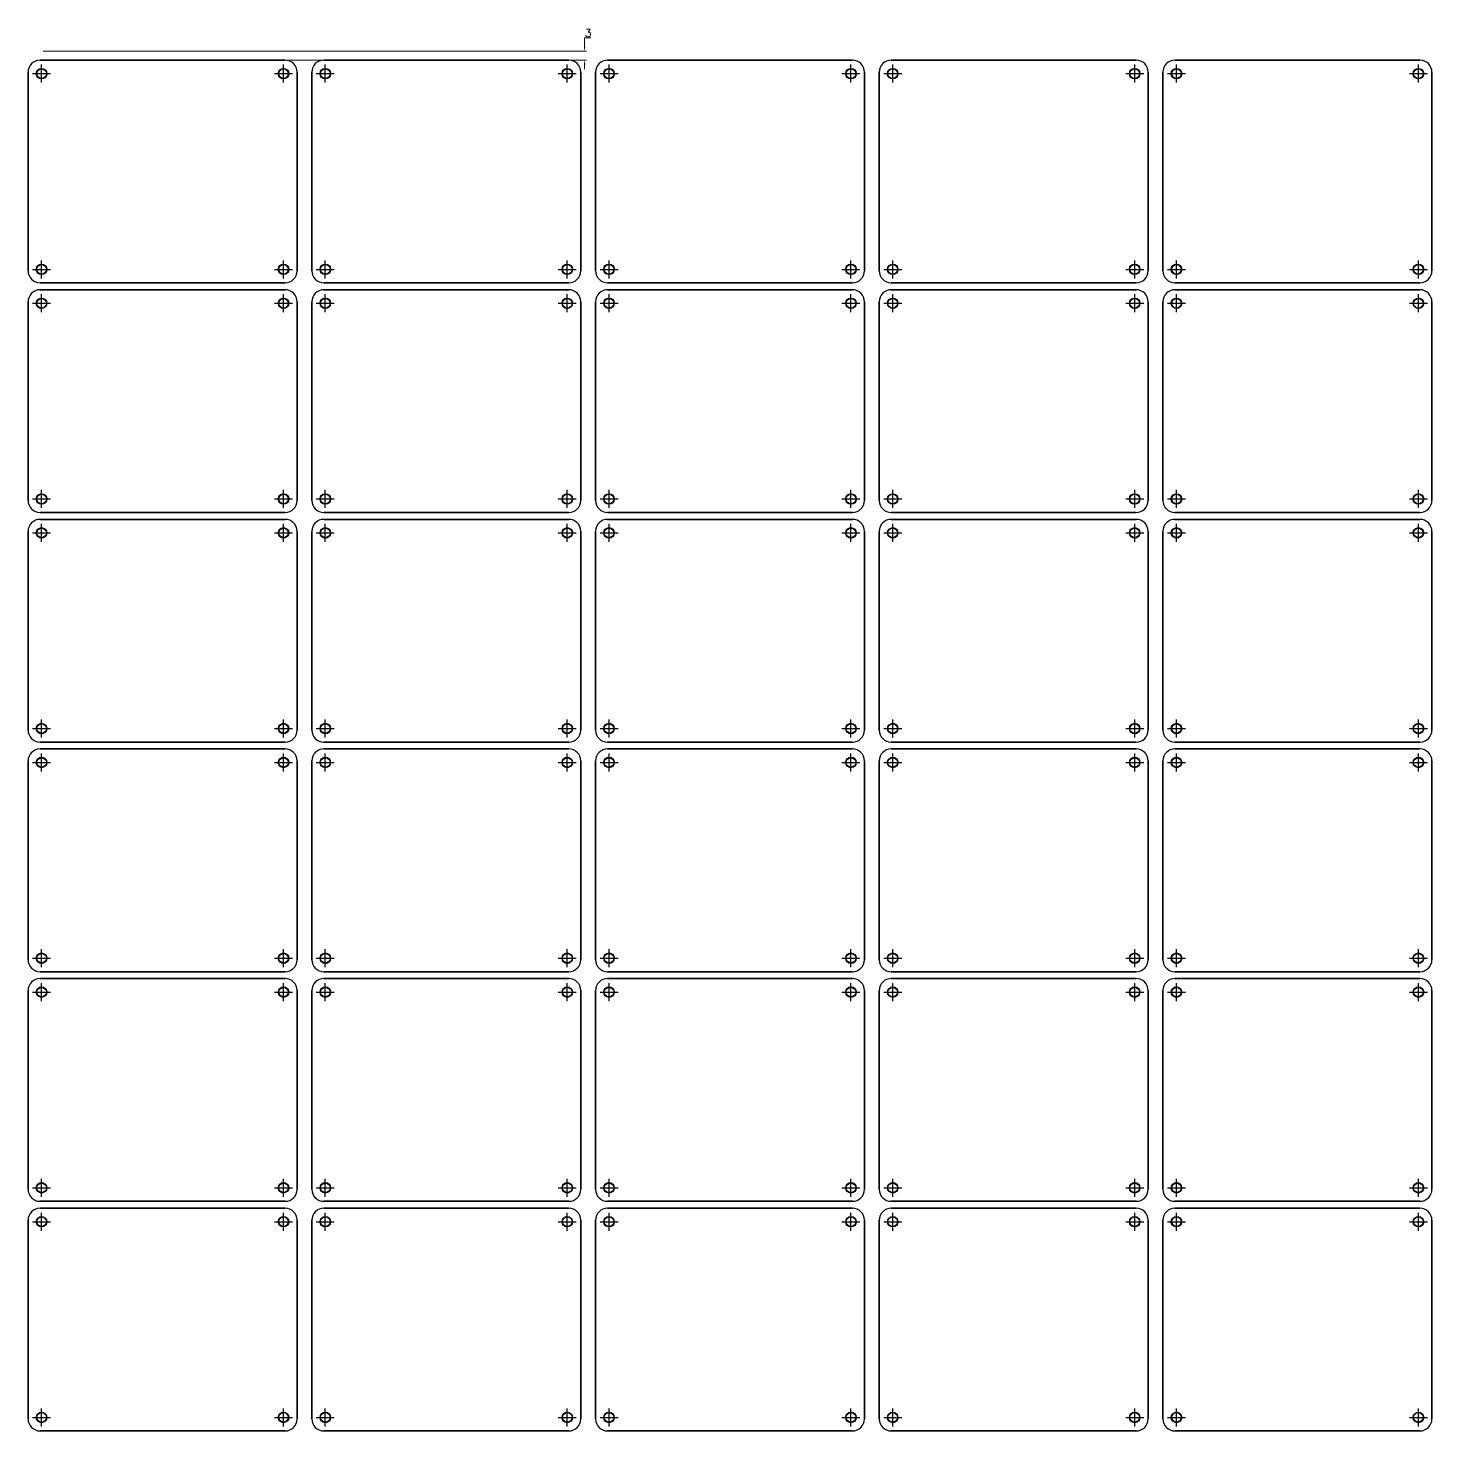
# Model space of a CAD drawing. Header units: millimetres. Extents: x -3365 to 2000, y -387 to 1008.
# Drawn here: x -3365 to -2897.4, y 540.3 to 1007.7 of the extents above; entities that cross this region are included whole.
import ezdxf

# ---------------------------------------------------------------- set-up
doc = ezdxf.new("R2010")
doc.units = ezdxf.units.MM
doc.header["$PDMODE"] = 2
doc.header["$PDSIZE"] = 3
doc.layers.add('POINT', color=2, linetype='Continuous')
doc.layers.add('PROPRO', color=1, linetype='Continuous')
doc.styles.get("Standard").update_dxf_attribs({"font": 'txt.shx', "height": 2.5})
doc.dimstyles.new('ISO-25$0', dxfattribs={"dimtxt": 3.5, "dimasz": 1.5, "dimexe": 0.6, "dimexo": 1, "dimgap": 0.3, "dimtad": 1, "dimtih": 1, "dimtoh": 1, "dimdec": 1, "dimdsep": 46, "dimtxsty": 'Standard', "dimcen": 0, "dimclrd": 256, "dimclre": 256, "dimclrt": 256, "dimaunit": 1, "dimadec": 0, "dimazin": 3, "dimtfac": 1, "dimtdec": 1, "dimtofl": 0, "dimtmove": 0, "dimatfit": 3, "dimfxl": 0, "dimlwd": 9, "dimlwe": 9, "dimarcsym": 0})

# ---------------------------------------------------------------- blocks, each defined once
blk = doc.blocks.new('*U16', base_point=(2631.696, -277.339))
at = {"layer": 'POINT', "color": 2}
blk.add_point((2631.696, -277.339), dxfattribs=at)
at = {"layer": 'PROPRO'}
blk.add_circle((2631.696, -277.339), 1.6, dxfattribs=at)
blk = doc.blocks.new('*U17', base_point=(2712.296, -277.339))
at = {"layer": 'POINT', "color": 2}
blk.add_point((2712.296, -277.339), dxfattribs=at)
at = {"layer": 'PROPRO'}
blk.add_circle((2712.296, -277.339), 1.6, dxfattribs=at)
blk = doc.blocks.new('*U18', base_point=(2631.696, -342.539))
at = {"layer": 'POINT', "color": 2}
blk.add_point((2631.696, -342.539), dxfattribs=at)
at = {"layer": 'PROPRO'}
blk.add_circle((2631.696, -342.539), 1.6, dxfattribs=at)
blk = doc.blocks.new('*U19', base_point=(2712.296, -342.539))
at = {"layer": 'POINT', "color": 2}
blk.add_point((2712.296, -342.539), dxfattribs=at)
at = {"layer": 'PROPRO'}
blk.add_circle((2712.296, -342.539), 1.6, dxfattribs=at)
blk = doc.blocks.new('*D21')
at = {"lineweight": 9}
for p, q in [((-3179.65, 1001.5), (-3179.65, 1004.47)), ((-3179.65, 1004.47), (-3177.64, 1004.47)), ((-3360.03, 1000), (-3179.05, 1000)), ((-3360.03, 997), (-3179.05, 997)), ((-3179.65, 995.5), (-3179.65, 994))]:
    blk.add_line(p, q, dxfattribs=at)
for points in [[(-3179.9, 1001.5), (-3179.4, 1001.5), (-3179.65, 1000)], [(-3179.9, 995.5), (-3179.4, 995.5), (-3179.65, 997)]]:
    blk.add_solid(points)
at = {"layer": 'Defpoints', "color": 0}
for p in [(-3361.03, 1000), (-3361.03, 997), (-3179.65, 997)]:
    blk.add_point(p, dxfattribs=at)
at = {"insert": (-3178.49, 1006.04), "char_height": 2.5, "attachment_point": 5}
blk.add_mtext('3', dxfattribs=at)

msp = doc.modelspace()

# ---------------------------------------------------------------- linework, layer by layer
for p, q in [((-3279.4304, 997), (-3361.0304, 997)), ((-3361.0304, 997), (-3279.4304, 997)), ((-3184.9304, 997), (-3266.5304, 997)), ((-3266.5304, 997), (-3184.9304, 997)), ((-3090.4304, 997), (-3172.0304, 997)), ((-3172.0304, 997), (-3090.4304, 997)), ((-2995.9304, 997), (-3077.5304, 997)), ((-3077.5304, 997), (-2995.9304, 997)), ((-2901.4304, 997), (-2983.0304, 997)), ((-2983.0304, 997), (-2901.4304, 997)), ((-3365.0304, 993), (-3365.0304, 926.8)), ((-3365.0304, 926.8), (-3365.0304, 993)), ((-3365.0304, 926.8), (-3365.0304, 993)), ((-3275.4304, 993), (-3275.4304, 926.8)), ((-3275.4304, 993), (-3275.4304, 926.8)), ((-3275.4304, 926.8), (-3275.4304, 993)), ((-3270.5304, 993), (-3270.5304, 926.8)), ((-3270.5304, 926.8), (-3270.5304, 993)), ((-3270.5304, 926.8), (-3270.5304, 993)), ((-3180.9304, 993), (-3180.9304, 926.8)), ((-3180.9304, 993), (-3180.9304, 926.8)), ((-3180.9304, 926.8), (-3180.9304, 993)), ((-3176.0304, 993), (-3176.0304, 926.8)), ((-3176.0304, 926.8), (-3176.0304, 993)), ((-3176.0304, 926.8), (-3176.0304, 993)), ((-3086.4304, 993), (-3086.4304, 926.8)), ((-3086.4304, 993), (-3086.4304, 926.8)), ((-3086.4304, 926.8), (-3086.4304, 993)), ((-3081.5304, 993), (-3081.5304, 926.8)), ((-3081.5304, 926.8), (-3081.5304, 993)), ((-3081.5304, 926.8), (-3081.5304, 993)), ((-2991.9304, 993), (-2991.9304, 926.8)), ((-2991.9304, 993), (-2991.9304, 926.8)), ((-2991.9304, 926.8), (-2991.9304, 993)), ((-2987.0304, 993), (-2987.0304, 926.8)), ((-2987.0304, 926.8), (-2987.0304, 993)), ((-2987.0304, 926.8), (-2987.0304, 993)), ((-2897.4304, 993), (-2897.4304, 926.8)), ((-2897.4304, 993), (-2897.4304, 926.8)), ((-2897.4304, 926.8), (-2897.4304, 993)), ((-3361.0304, 922.8), (-3279.4304, 922.8)), ((-3279.4304, 922.8), (-3361.0304, 922.8)), ((-3266.5304, 922.8), (-3184.9304, 922.8)), ((-3184.9304, 922.8), (-3266.5304, 922.8)), ((-3172.0304, 922.8), (-3090.4304, 922.8)), ((-3090.4304, 922.8), (-3172.0304, 922.8)), ((-3077.5304, 922.8), (-2995.9304, 922.8)), ((-2995.9304, 922.8), (-3077.5304, 922.8)), ((-2983.0304, 922.8), (-2901.4304, 922.8)), ((-2901.4304, 922.8), (-2983.0304, 922.8)), ((-3365.0304, 916.5), (-3365.0304, 850.3)), ((-3365.0304, 850.3), (-3365.0304, 916.5)), ((-3365.0304, 850.3), (-3365.0304, 916.5)), ((-3279.4304, 920.5), (-3361.0304, 920.5)), ((-3361.0304, 920.5), (-3279.4304, 920.5)), ((-3275.4304, 916.5), (-3275.4304, 850.3)), ((-3275.4304, 916.5), (-3275.4304, 850.3)), ((-3275.4304, 850.3), (-3275.4304, 916.5)), ((-3270.5304, 916.5), (-3270.5304, 850.3)), ((-3270.5304, 850.3), (-3270.5304, 916.5)), ((-3270.5304, 850.3), (-3270.5304, 916.5)), ((-3184.9304, 920.5), (-3266.5304, 920.5)), ((-3266.5304, 920.5), (-3184.9304, 920.5)), ((-3180.9304, 916.5), (-3180.9304, 850.3)), ((-3180.9304, 916.5), (-3180.9304, 850.3)), ((-3180.9304, 850.3), (-3180.9304, 916.5)), ((-3176.0304, 916.5), (-3176.0304, 850.3)), ((-3176.0304, 850.3), (-3176.0304, 916.5)), ((-3176.0304, 850.3), (-3176.0304, 916.5)), ((-3090.4304, 920.5), (-3172.0304, 920.5)), ((-3172.0304, 920.5), (-3090.4304, 920.5)), ((-3086.4304, 916.5), (-3086.4304, 850.3)), ((-3086.4304, 916.5), (-3086.4304, 850.3)), ((-3086.4304, 850.3), (-3086.4304, 916.5)), ((-3081.5304, 916.5), (-3081.5304, 850.3)), ((-3081.5304, 850.3), (-3081.5304, 916.5)), ((-3081.5304, 850.3), (-3081.5304, 916.5)), ((-2995.9304, 920.5), (-3077.5304, 920.5)), ((-3077.5304, 920.5), (-2995.9304, 920.5)), ((-2991.9304, 916.5), (-2991.9304, 850.3)), ((-2991.9304, 916.5), (-2991.9304, 850.3)), ((-2991.9304, 850.3), (-2991.9304, 916.5)), ((-2987.0304, 916.5), (-2987.0304, 850.3)), ((-2987.0304, 850.3), (-2987.0304, 916.5)), ((-2987.0304, 850.3), (-2987.0304, 916.5)), ((-2901.4304, 920.5), (-2983.0304, 920.5)), ((-2983.0304, 920.5), (-2901.4304, 920.5)), ((-2897.4304, 916.5), (-2897.4304, 850.3)), ((-2897.4304, 916.5), (-2897.4304, 850.3)), ((-2897.4304, 850.3), (-2897.4304, 916.5)), ((-3361.0304, 846.3), (-3279.4304, 846.3)), ((-3279.4304, 846.3), (-3361.0304, 846.3)), ((-3279.4304, 844), (-3361.0304, 844)), ((-3361.0304, 844), (-3279.4304, 844)), ((-3266.5304, 846.3), (-3184.9304, 846.3)), ((-3184.9304, 846.3), (-3266.5304, 846.3)), ((-3184.9304, 844), (-3266.5304, 844)), ((-3266.5304, 844), (-3184.9304, 844)), ((-3172.0304, 846.3), (-3090.4304, 846.3)), ((-3090.4304, 846.3), (-3172.0304, 846.3)), ((-3090.4304, 844), (-3172.0304, 844)), ((-3172.0304, 844), (-3090.4304, 844)), ((-3077.5304, 846.3), (-2995.9304, 846.3)), ((-2995.9304, 846.3), (-3077.5304, 846.3)), ((-2995.9304, 844), (-3077.5304, 844)), ((-3077.5304, 844), (-2995.9304, 844)), ((-2983.0304, 846.3), (-2901.4304, 846.3)), ((-2901.4304, 846.3), (-2983.0304, 846.3)), ((-2901.4304, 844), (-2983.0304, 844)), ((-2983.0304, 844), (-2901.4304, 844)), ((-3365.0304, 840), (-3365.0304, 773.8)), ((-3365.0304, 773.8), (-3365.0304, 840)), ((-3365.0304, 773.8), (-3365.0304, 840)), ((-3275.4304, 840), (-3275.4304, 773.8)), ((-3275.4304, 840), (-3275.4304, 773.8)), ((-3275.4304, 773.8), (-3275.4304, 840)), ((-3270.5304, 840), (-3270.5304, 773.8)), ((-3270.5304, 773.8), (-3270.5304, 840)), ((-3270.5304, 773.8), (-3270.5304, 840)), ((-3180.9304, 840), (-3180.9304, 773.8)), ((-3180.9304, 840), (-3180.9304, 773.8)), ((-3180.9304, 773.8), (-3180.9304, 840)), ((-3176.0304, 840), (-3176.0304, 773.8)), ((-3176.0304, 773.8), (-3176.0304, 840)), ((-3176.0304, 773.8), (-3176.0304, 840)), ((-3086.4304, 840), (-3086.4304, 773.8)), ((-3086.4304, 840), (-3086.4304, 773.8)), ((-3086.4304, 773.8), (-3086.4304, 840)), ((-3081.5304, 840), (-3081.5304, 773.8)), ((-3081.5304, 773.8), (-3081.5304, 840)), ((-3081.5304, 773.8), (-3081.5304, 840)), ((-2991.9304, 840), (-2991.9304, 773.8)), ((-2991.9304, 840), (-2991.9304, 773.8)), ((-2991.9304, 773.8), (-2991.9304, 840)), ((-2987.0304, 840), (-2987.0304, 773.8)), ((-2987.0304, 773.8), (-2987.0304, 840)), ((-2987.0304, 773.8), (-2987.0304, 840)), ((-2897.4304, 840), (-2897.4304, 773.8)), ((-2897.4304, 840), (-2897.4304, 773.8)), ((-2897.4304, 773.8), (-2897.4304, 840)), ((-3361.0304, 769.8), (-3279.4304, 769.8)), ((-3279.4304, 769.8), (-3361.0304, 769.8)), ((-3279.4304, 767.5), (-3361.0304, 767.5)), ((-3361.0304, 767.5), (-3279.4304, 767.5)), ((-3266.5304, 769.8), (-3184.9304, 769.8)), ((-3184.9304, 769.8), (-3266.5304, 769.8)), ((-3184.9304, 767.5), (-3266.5304, 767.5)), ((-3266.5304, 767.5), (-3184.9304, 767.5)), ((-3172.0304, 769.8), (-3090.4304, 769.8)), ((-3090.4304, 769.8), (-3172.0304, 769.8)), ((-3090.4304, 767.5), (-3172.0304, 767.5)), ((-3172.0304, 767.5), (-3090.4304, 767.5)), ((-3077.5304, 769.8), (-2995.9304, 769.8)), ((-2995.9304, 769.8), (-3077.5304, 769.8)), ((-2995.9304, 767.5), (-3077.5304, 767.5)), ((-3077.5304, 767.5), (-2995.9304, 767.5)), ((-2983.0304, 769.8), (-2901.4304, 769.8)), ((-2901.4304, 769.8), (-2983.0304, 769.8)), ((-2901.4304, 767.5), (-2983.0304, 767.5)), ((-2983.0304, 767.5), (-2901.4304, 767.5)), ((-3365.0304, 763.5), (-3365.0304, 697.3)), ((-3365.0304, 697.3), (-3365.0304, 763.5)), ((-3365.0304, 697.3), (-3365.0304, 763.5)), ((-3275.4304, 763.5), (-3275.4304, 697.3)), ((-3275.4304, 763.5), (-3275.4304, 697.3)), ((-3275.4304, 697.3), (-3275.4304, 763.5)), ((-3270.5304, 763.5), (-3270.5304, 697.3)), ((-3270.5304, 697.3), (-3270.5304, 763.5)), ((-3270.5304, 697.3), (-3270.5304, 763.5)), ((-3180.9304, 763.5), (-3180.9304, 697.3)), ((-3180.9304, 763.5), (-3180.9304, 697.3)), ((-3180.9304, 697.3), (-3180.9304, 763.5)), ((-3176.0304, 763.5), (-3176.0304, 697.3)), ((-3176.0304, 697.3), (-3176.0304, 763.5)), ((-3176.0304, 697.3), (-3176.0304, 763.5)), ((-3086.4304, 763.5), (-3086.4304, 697.3)), ((-3086.4304, 763.5), (-3086.4304, 697.3)), ((-3086.4304, 697.3), (-3086.4304, 763.5)), ((-3081.5304, 763.5), (-3081.5304, 697.3)), ((-3081.5304, 697.3), (-3081.5304, 763.5)), ((-3081.5304, 697.3), (-3081.5304, 763.5)), ((-2991.9304, 763.5), (-2991.9304, 697.3)), ((-2991.9304, 763.5), (-2991.9304, 697.3)), ((-2991.9304, 697.3), (-2991.9304, 763.5)), ((-2987.0304, 763.5), (-2987.0304, 697.3)), ((-2987.0304, 697.3), (-2987.0304, 763.5)), ((-2987.0304, 697.3), (-2987.0304, 763.5)), ((-2897.4304, 763.5), (-2897.4304, 697.3)), ((-2897.4304, 763.5), (-2897.4304, 697.3)), ((-2897.4304, 697.3), (-2897.4304, 763.5)), ((-3361.0304, 693.3), (-3279.4304, 693.3)), ((-3279.4304, 693.3), (-3361.0304, 693.3)), ((-3266.5304, 693.3), (-3184.9304, 693.3)), ((-3184.9304, 693.3), (-3266.5304, 693.3)), ((-3172.0304, 693.3), (-3090.4304, 693.3)), ((-3090.4304, 693.3), (-3172.0304, 693.3)), ((-3077.5304, 693.3), (-2995.9304, 693.3)), ((-2995.9304, 693.3), (-3077.5304, 693.3)), ((-2983.0304, 693.3), (-2901.4304, 693.3)), ((-2901.4304, 693.3), (-2983.0304, 693.3)), ((-3279.4304, 691), (-3361.0304, 691)), ((-3361.0304, 691), (-3279.4304, 691)), ((-3184.9304, 691), (-3266.5304, 691)), ((-3266.5304, 691), (-3184.9304, 691)), ((-3090.4304, 691), (-3172.0304, 691)), ((-3172.0304, 691), (-3090.4304, 691)), ((-2995.9304, 691), (-3077.5304, 691)), ((-3077.5304, 691), (-2995.9304, 691)), ((-2901.4304, 691), (-2983.0304, 691)), ((-2983.0304, 691), (-2901.4304, 691)), ((-3365.0304, 687), (-3365.0304, 620.8)), ((-3365.0304, 620.8), (-3365.0304, 687)), ((-3365.0304, 620.8), (-3365.0304, 687)), ((-3275.4304, 687), (-3275.4304, 620.8)), ((-3275.4304, 687), (-3275.4304, 620.8)), ((-3275.4304, 620.8), (-3275.4304, 687)), ((-3270.5304, 687), (-3270.5304, 620.8)), ((-3270.5304, 620.8), (-3270.5304, 687)), ((-3270.5304, 620.8), (-3270.5304, 687)), ((-3180.9304, 687), (-3180.9304, 620.8)), ((-3180.9304, 687), (-3180.9304, 620.8)), ((-3180.9304, 620.8), (-3180.9304, 687)), ((-3176.0304, 687), (-3176.0304, 620.8)), ((-3176.0304, 620.8), (-3176.0304, 687)), ((-3176.0304, 620.8), (-3176.0304, 687)), ((-3086.4304, 687), (-3086.4304, 620.8)), ((-3086.4304, 687), (-3086.4304, 620.8)), ((-3086.4304, 620.8), (-3086.4304, 687)), ((-3081.5304, 687), (-3081.5304, 620.8)), ((-3081.5304, 620.8), (-3081.5304, 687)), ((-3081.5304, 620.8), (-3081.5304, 687)), ((-2991.9304, 687), (-2991.9304, 620.8)), ((-2991.9304, 687), (-2991.9304, 620.8)), ((-2991.9304, 620.8), (-2991.9304, 687)), ((-2987.0304, 687), (-2987.0304, 620.8)), ((-2987.0304, 620.8), (-2987.0304, 687)), ((-2987.0304, 620.8), (-2987.0304, 687)), ((-2897.4304, 687), (-2897.4304, 620.8)), ((-2897.4304, 687), (-2897.4304, 620.8)), ((-2897.4304, 620.8), (-2897.4304, 687)), ((-3361.0304, 616.8), (-3279.4304, 616.8)), ((-3279.4304, 616.8), (-3361.0304, 616.8)), ((-3361.0304, 614.5), (-3279.4304, 614.5)), ((-3279.4304, 614.5), (-3361.0304, 614.5)), ((-3266.5304, 616.8), (-3184.9304, 616.8)), ((-3184.9304, 616.8), (-3266.5304, 616.8)), ((-3184.9304, 614.5), (-3266.5304, 614.5)), ((-3266.5304, 614.5), (-3184.9304, 614.5)), ((-3172.0304, 616.8), (-3090.4304, 616.8)), ((-3090.4304, 616.8), (-3172.0304, 616.8)), ((-3090.4304, 614.5), (-3172.0304, 614.5)), ((-3172.0304, 614.5), (-3090.4304, 614.5)), ((-3077.5304, 616.8), (-2995.9304, 616.8)), ((-2995.9304, 616.8), (-3077.5304, 616.8)), ((-2995.9304, 614.5), (-3077.5304, 614.5)), ((-3077.5304, 614.5), (-2995.9304, 614.5)), ((-2983.0304, 616.8), (-2901.4304, 616.8)), ((-2901.4304, 616.8), (-2983.0304, 616.8)), ((-2901.4304, 614.5), (-2983.0304, 614.5)), ((-2983.0304, 614.5), (-2901.4304, 614.5)), ((-3365.0304, 544.3), (-3365.0304, 610.5)), ((-3365.0304, 544.3), (-3365.0304, 610.5)), ((-3365.0304, 610.5), (-3365.0304, 544.3)), ((-3275.4304, 544.3), (-3275.4304, 610.5)), ((-3275.4304, 610.5), (-3275.4304, 544.3)), ((-3275.4304, 610.5), (-3275.4304, 544.3)), ((-3270.5304, 610.5), (-3270.5304, 544.3)), ((-3270.5304, 544.3), (-3270.5304, 610.5)), ((-3270.5304, 544.3), (-3270.5304, 610.5)), ((-3180.9304, 610.5), (-3180.9304, 544.3)), ((-3180.9304, 610.5), (-3180.9304, 544.3)), ((-3180.9304, 544.3), (-3180.9304, 610.5)), ((-3176.0304, 610.5), (-3176.0304, 544.3)), ((-3176.0304, 544.3), (-3176.0304, 610.5)), ((-3176.0304, 544.3), (-3176.0304, 610.5)), ((-3086.4304, 610.5), (-3086.4304, 544.3)), ((-3086.4304, 610.5), (-3086.4304, 544.3)), ((-3086.4304, 544.3), (-3086.4304, 610.5)), ((-3081.5304, 610.5), (-3081.5304, 544.3)), ((-3081.5304, 544.3), (-3081.5304, 610.5)), ((-3081.5304, 544.3), (-3081.5304, 610.5)), ((-2991.9304, 610.5), (-2991.9304, 544.3)), ((-2991.9304, 610.5), (-2991.9304, 544.3)), ((-2991.9304, 544.3), (-2991.9304, 610.5)), ((-2987.0304, 610.5), (-2987.0304, 544.3)), ((-2987.0304, 544.3), (-2987.0304, 610.5)), ((-2987.0304, 544.3), (-2987.0304, 610.5)), ((-2897.4304, 610.5), (-2897.4304, 544.3)), ((-2897.4304, 610.5), (-2897.4304, 544.3)), ((-2897.4304, 544.3), (-2897.4304, 610.5)), ((-3279.4304, 540.3), (-3361.0304, 540.3)), ((-3361.0304, 540.3), (-3279.4304, 540.3)), ((-3266.5304, 540.3), (-3184.9304, 540.3)), ((-3184.9304, 540.3), (-3266.5304, 540.3)), ((-3172.0304, 540.3), (-3090.4304, 540.3)), ((-3090.4304, 540.3), (-3172.0304, 540.3)), ((-3077.5304, 540.3), (-2995.9304, 540.3)), ((-2995.9304, 540.3), (-3077.5304, 540.3)), ((-2983.0304, 540.3), (-2901.4304, 540.3)), ((-2901.4304, 540.3), (-2983.0304, 540.3))]:
    msp.add_line(p, q)
for centre in [(-3360.5304, 992.5), (-3279.9304, 992.5), (-3266.0304, 992.5), (-3185.4304, 992.5), (-3171.5304, 992.5), (-3090.9304, 992.5), (-3077.0304, 992.5), (-2996.4304, 992.5), (-2982.5304, 992.5), (-2901.9304, 992.5), (-3360.5304, 927.3), (-3279.9304, 927.3), (-3266.0304, 927.3), (-3185.4304, 927.3), (-3171.5304, 927.3), (-3090.9304, 927.3), (-3077.0304, 927.3), (-2996.4304, 927.3), (-2982.5304, 927.3), (-2901.9304, 927.3), (-3360.5304, 916), (-3279.9304, 916), (-3266.0304, 916), (-3185.4304, 916), (-3171.5304, 916), (-3090.9304, 916), (-3077.0304, 916), (-2996.4304, 916), (-2982.5304, 916), (-2901.9304, 916), (-3360.5304, 850.8), (-3279.9304, 850.8), (-3266.0304, 850.8), (-3185.4304, 850.8), (-3171.5304, 850.8), (-3090.9304, 850.8), (-3077.0304, 850.8), (-2996.4304, 850.8), (-2982.5304, 850.8), (-2901.9304, 850.8), (-3360.5304, 839.5), (-3279.9304, 839.5), (-3266.0304, 839.5), (-3185.4304, 839.5), (-3171.5304, 839.5), (-3090.9304, 839.5), (-3077.0304, 839.5), (-2996.4304, 839.5), (-2982.5304, 839.5), (-2901.9304, 839.5), (-3360.5304, 774.3), (-3279.9304, 774.3), (-3266.0304, 774.3), (-3185.4304, 774.3), (-3171.5304, 774.3), (-3090.9304, 774.3), (-3077.0304, 774.3), (-2996.4304, 774.3), (-2982.5304, 774.3), (-2901.9304, 774.3), (-3360.5304, 763), (-3279.9304, 763), (-3266.0304, 763), (-3185.4304, 763), (-3171.5304, 763), (-3090.9304, 763), (-3077.0304, 763), (-2996.4304, 763), (-2982.5304, 763), (-2901.9304, 763), (-3360.5304, 697.8), (-3279.9304, 697.8), (-3266.0304, 697.8), (-3185.4304, 697.8), (-3171.5304, 697.8), (-3090.9304, 697.8), (-3077.0304, 697.8), (-2996.4304, 697.8), (-2982.5304, 697.8), (-2901.9304, 697.8), (-3360.5304, 686.5), (-3279.9304, 686.5), (-3266.0304, 686.5), (-3185.4304, 686.5), (-3171.5304, 686.5), (-3090.9304, 686.5), (-3077.0304, 686.5), (-2996.4304, 686.5), (-2982.5304, 686.5), (-2901.9304, 686.5), (-3360.5304, 621.3), (-3279.9304, 621.3), (-3266.0304, 621.3), (-3185.4304, 621.3), (-3171.5304, 621.3), (-3090.9304, 621.3), (-3077.0304, 621.3), (-2996.4304, 621.3), (-2982.5304, 621.3), (-2901.9304, 621.3), (-3360.5304, 610), (-3279.9304, 610), (-3266.0304, 610), (-3185.4304, 610), (-3171.5304, 610), (-3090.9304, 610), (-3077.0304, 610), (-2996.4304, 610), (-2982.5304, 610), (-2901.9304, 610), (-3360.5304, 544.8), (-3279.9304, 544.8), (-3266.0304, 544.8), (-3185.4304, 544.8), (-3171.5304, 544.8), (-3090.9304, 544.8), (-3077.0304, 544.8), (-2996.4304, 544.8), (-2982.5304, 544.8), (-2901.9304, 544.8)]:
    msp.add_circle(centre, 1.75)
for centre, start, end in [((-3361.0304, 993), 90, 180), ((-3279.4304, 993), 0, 90), ((-3266.5304, 993), 90, 180), ((-3184.9304, 993), 0, 90), ((-3172.0304, 993), 90, 180), ((-3090.4304, 993), 0, 90), ((-3077.5304, 993), 90, 180), ((-2995.9304, 993), 0, 90), ((-2983.0304, 993), 90, 180), ((-2901.4304, 993), 0, 90), ((-3361.0304, 926.8), 180, 270), ((-3279.4304, 926.8), 270, 0), ((-3266.5304, 926.8), 180, 270), ((-3184.9304, 926.8), 270, 0), ((-3172.0304, 926.8), 180, 270), ((-3090.4304, 926.8), 270, 0), ((-3077.5304, 926.8), 180, 270), ((-2995.9304, 926.8), 270, 0), ((-2983.0304, 926.8), 180, 270), ((-2901.4304, 926.8), 270, 0), ((-3361.0304, 916.5), 90, 180), ((-3279.4304, 916.5), 0, 90), ((-3266.5304, 916.5), 90, 180), ((-3184.9304, 916.5), 0, 90), ((-3172.0304, 916.5), 90, 180), ((-3090.4304, 916.5), 0, 90), ((-3077.5304, 916.5), 90, 180), ((-2995.9304, 916.5), 0, 90), ((-2983.0304, 916.5), 90, 180), ((-2901.4304, 916.5), 0, 90), ((-3361.0304, 850.3), 180, 270), ((-3279.4304, 850.3), 270, 0), ((-3266.5304, 850.3), 180, 270), ((-3184.9304, 850.3), 270, 0), ((-3172.0304, 850.3), 180, 270), ((-3090.4304, 850.3), 270, 0), ((-3077.5304, 850.3), 180, 270), ((-2995.9304, 850.3), 270, 0), ((-2983.0304, 850.3), 180, 270), ((-2901.4304, 850.3), 270, 0), ((-3361.0304, 840), 90, 180), ((-3279.4304, 840), 0, 90), ((-3266.5304, 840), 90, 180), ((-3184.9304, 840), 0, 90), ((-3172.0304, 840), 90, 180), ((-3090.4304, 840), 0, 90), ((-3077.5304, 840), 90, 180), ((-2995.9304, 840), 0, 90), ((-2983.0304, 840), 90, 180), ((-2901.4304, 840), 0, 90), ((-3361.0304, 773.8), 180, 270), ((-3279.4304, 773.8), 270, 0), ((-3266.5304, 773.8), 180, 270), ((-3184.9304, 773.8), 270, 0), ((-3172.0304, 773.8), 180, 270), ((-3090.4304, 773.8), 270, 0), ((-3077.5304, 773.8), 180, 270), ((-2995.9304, 773.8), 270, 0), ((-2983.0304, 773.8), 180, 270), ((-2901.4304, 773.8), 270, 0), ((-3361.0304, 763.5), 90, 180), ((-3279.4304, 763.5), 0, 90), ((-3266.5304, 763.5), 90, 180), ((-3184.9304, 763.5), 0, 90), ((-3172.0304, 763.5), 90, 180), ((-3090.4304, 763.5), 0, 90), ((-3077.5304, 763.5), 90, 180), ((-2995.9304, 763.5), 0, 90), ((-2983.0304, 763.5), 90, 180), ((-2901.4304, 763.5), 0, 90), ((-3361.0304, 697.3), 180, 270), ((-3279.4304, 697.3), 270, 0), ((-3266.5304, 697.3), 180, 270), ((-3184.9304, 697.3), 270, 0), ((-3172.0304, 697.3), 180, 270), ((-3090.4304, 697.3), 270, 0), ((-3077.5304, 697.3), 180, 270), ((-2995.9304, 697.3), 270, 0), ((-2983.0304, 697.3), 180, 270), ((-2901.4304, 697.3), 270, 0), ((-3361.0304, 687), 90, 180), ((-3279.4304, 687), 0, 90), ((-3266.5304, 687), 90, 180), ((-3184.9304, 687), 0, 90), ((-3172.0304, 687), 90, 180), ((-3090.4304, 687), 0, 90), ((-3077.5304, 687), 90, 180), ((-2995.9304, 687), 0, 90), ((-2983.0304, 687), 90, 180), ((-2901.4304, 687), 0, 90), ((-3361.0304, 620.8), 180, 270), ((-3279.4304, 620.8), 270, 0), ((-3266.5304, 620.8), 180, 270), ((-3184.9304, 620.8), 270, 0), ((-3172.0304, 620.8), 180, 270), ((-3090.4304, 620.8), 270, 0), ((-3077.5304, 620.8), 180, 270), ((-2995.9304, 620.8), 270, 0), ((-2983.0304, 620.8), 180, 270), ((-2901.4304, 620.8), 270, 0), ((-3361.0304, 610.5), 90, 180), ((-3279.4304, 610.5), 0, 90), ((-3266.5304, 610.5), 90, 180), ((-3184.9304, 610.5), 0, 90), ((-3172.0304, 610.5), 90, 180), ((-3090.4304, 610.5), 0, 90), ((-3077.5304, 610.5), 90, 180), ((-2995.9304, 610.5), 0, 90), ((-2983.0304, 610.5), 90, 180), ((-2901.4304, 610.5), 0, 90), ((-3361.0304, 544.3), 180, 270), ((-3279.4304, 544.3), 270, 0), ((-3266.5304, 544.3), 180, 270), ((-3184.9304, 544.3), 270, 0), ((-3172.0304, 544.3), 180, 270), ((-3090.4304, 544.3), 270, 0), ((-3077.5304, 544.3), 180, 270), ((-2995.9304, 544.3), 270, 0), ((-2983.0304, 544.3), 180, 270), ((-2901.4304, 544.3), 270, 0)]:
    msp.add_arc(centre, 4, start, end)

# ---------------------------------------------------------------- block references
at = {"layer": 'PROPRO'}
for name, p in [('*U16', (-3360.5306, 992.5003)), ('*U17', (-3279.9306, 992.5003)), ('*U16', (-3266.0306, 992.5003)), ('*U17', (-3185.4306, 992.5003)), ('*U16', (-3171.5306, 992.5003)), ('*U17', (-3090.9306, 992.5003)), ('*U16', (-3077.0306, 992.5003)), ('*U17', (-2996.4306, 992.5003)), ('*U16', (-2982.5306, 992.5003)), ('*U17', (-2901.9306, 992.5003)), ('*U18', (-3360.5306, 927.3003)), ('*U19', (-3279.9306, 927.3003)), ('*U18', (-3266.0306, 927.3003)), ('*U19', (-3185.4306, 927.3003)), ('*U18', (-3171.5306, 927.3003)), ('*U19', (-3090.9306, 927.3003)), ('*U18', (-3077.0306, 927.3003)), ('*U19', (-2996.4306, 927.3003)), ('*U18', (-2982.5306, 927.3003)), ('*U19', (-2901.9306, 927.3003)), ('*U16', (-3360.5306, 916.0003)), ('*U17', (-3279.9306, 916.0003)), ('*U16', (-3266.0306, 916.0003)), ('*U17', (-3185.4306, 916.0003)), ('*U16', (-3171.5306, 916.0003)), ('*U17', (-3090.9306, 916.0003)), ('*U16', (-3077.0306, 916.0003)), ('*U17', (-2996.4306, 916.0003)), ('*U16', (-2982.5306, 916.0003)), ('*U17', (-2901.9306, 916.0003)), ('*U18', (-3360.5306, 850.8003)), ('*U19', (-3279.9306, 850.8003)), ('*U18', (-3266.0306, 850.8003)), ('*U19', (-3185.4306, 850.8003)), ('*U18', (-3171.5306, 850.8003)), ('*U19', (-3090.9306, 850.8003)), ('*U18', (-3077.0306, 850.8003)), ('*U19', (-2996.4306, 850.8003)), ('*U18', (-2982.5306, 850.8003)), ('*U19', (-2901.9306, 850.8003)), ('*U16', (-3360.5306, 839.5003)), ('*U17', (-3279.9306, 839.5003)), ('*U16', (-3266.0306, 839.5003)), ('*U17', (-3185.4306, 839.5003)), ('*U16', (-3171.5306, 839.5003)), ('*U17', (-3090.9306, 839.5003)), ('*U16', (-3077.0306, 839.5003)), ('*U17', (-2996.4306, 839.5003)), ('*U16', (-2982.5306, 839.5003)), ('*U17', (-2901.9306, 839.5003)), ('*U18', (-3360.5306, 774.3003)), ('*U19', (-3279.9306, 774.3003)), ('*U18', (-3266.0306, 774.3003)), ('*U19', (-3185.4306, 774.3003)), ('*U18', (-3171.5306, 774.3003)), ('*U19', (-3090.9306, 774.3003)), ('*U18', (-3077.0306, 774.3003)), ('*U19', (-2996.4306, 774.3003)), ('*U18', (-2982.5306, 774.3003)), ('*U19', (-2901.9306, 774.3003)), ('*U16', (-3360.5306, 763.0003)), ('*U17', (-3279.9306, 763.0003)), ('*U16', (-3266.0306, 763.0003)), ('*U17', (-3185.4306, 763.0003)), ('*U16', (-3171.5306, 763.0003)), ('*U17', (-3090.9306, 763.0003)), ('*U16', (-3077.0306, 763.0003)), ('*U17', (-2996.4306, 763.0003)), ('*U16', (-2982.5306, 763.0003)), ('*U17', (-2901.9306, 763.0003)), ('*U18', (-3360.5306, 697.8003)), ('*U19', (-3279.9306, 697.8003)), ('*U18', (-3266.0306, 697.8003)), ('*U19', (-3185.4306, 697.8003)), ('*U18', (-3171.5306, 697.8003)), ('*U19', (-3090.9306, 697.8003)), ('*U18', (-3077.0306, 697.8003)), ('*U19', (-2996.4306, 697.8003)), ('*U18', (-2982.5306, 697.8003)), ('*U19', (-2901.9306, 697.8003)), ('*U16', (-3360.5306, 686.5003)), ('*U17', (-3279.9306, 686.5003)), ('*U16', (-3266.0306, 686.5003)), ('*U17', (-3185.4306, 686.5003)), ('*U16', (-3171.5306, 686.5003)), ('*U17', (-3090.9306, 686.5003)), ('*U16', (-3077.0306, 686.5003)), ('*U17', (-2996.4306, 686.5003)), ('*U16', (-2982.5306, 686.5003)), ('*U17', (-2901.9306, 686.5003)), ('*U18', (-3360.5306, 621.3003)), ('*U19', (-3279.9306, 621.3003)), ('*U18', (-3266.0306, 621.3003)), ('*U19', (-3185.4306, 621.3003)), ('*U18', (-3171.5306, 621.3003)), ('*U19', (-3090.9306, 621.3003)), ('*U18', (-3077.0306, 621.3003)), ('*U19', (-2996.4306, 621.3003)), ('*U18', (-2982.5306, 621.3003)), ('*U19', (-2901.9306, 621.3003)), ('*U16', (-3360.5306, 610.0003)), ('*U17', (-3279.9306, 610.0003)), ('*U16', (-3266.0306, 610.0003)), ('*U17', (-3185.4306, 610.0003)), ('*U16', (-3171.5306, 610.0003)), ('*U17', (-3090.9306, 610.0003)), ('*U16', (-3077.0306, 610.0003)), ('*U17', (-2996.4306, 610.0003)), ('*U16', (-2982.5306, 610.0003)), ('*U17', (-2901.9306, 610.0003)), ('*U18', (-3360.5306, 544.8003)), ('*U19', (-3279.9306, 544.8003)), ('*U18', (-3266.0306, 544.8003)), ('*U19', (-3185.4306, 544.8003)), ('*U18', (-3171.5306, 544.8003)), ('*U19', (-3090.9306, 544.8003)), ('*U18', (-3077.0306, 544.8003)), ('*U19', (-2996.4306, 544.8003)), ('*U18', (-2982.5306, 544.8003)), ('*U19', (-2901.9306, 544.8003))]:
    msp.add_blockref(name, p, dxfattribs=at)

# ---------------------------------------------------------------- dimensions: what is measured, and where the dimension line sits
dim = msp.add_linear_dim(base=(-3179.6512, 997), p1=(-3361.0304, 1000), p2=(-3361.0304, 997), angle=90, dimstyle='ISO-25$0')
dim.commit()
dim.dimension.update_dxf_attribs({"geometry": '*D21', "text_midpoint": (-3178.4936, 1004.4667), "dimtype": 160})

doc.saveas('drawing.dxf')
